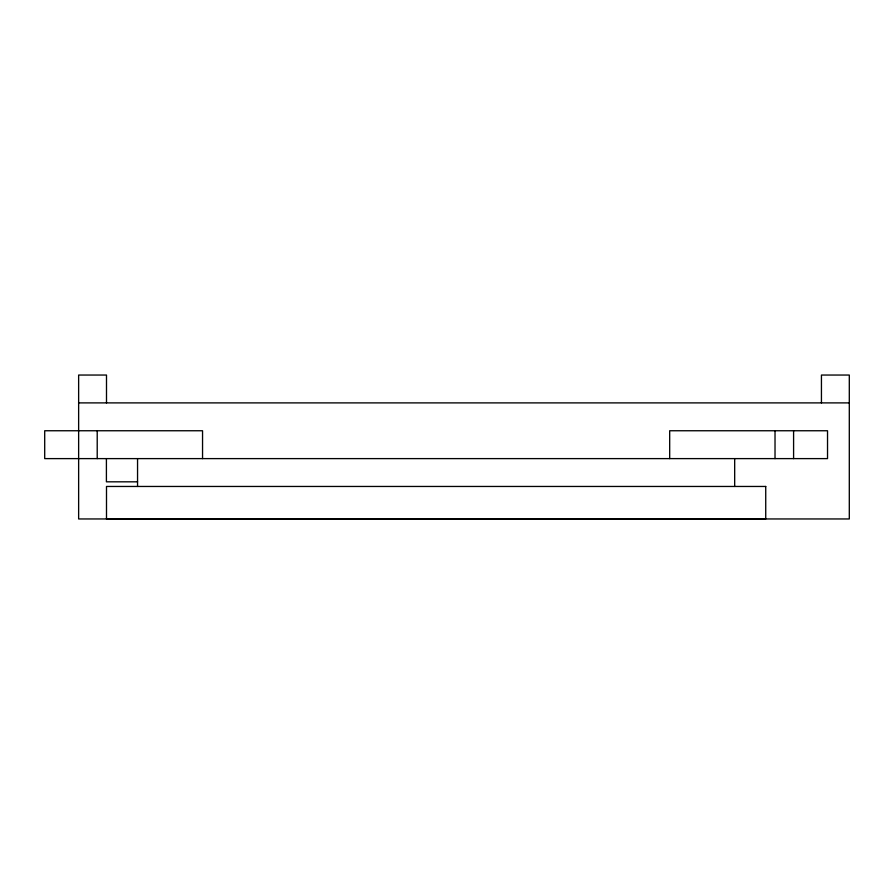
<?xml version="1.0" encoding="UTF-8"?>
<svg xmlns="http://www.w3.org/2000/svg" width="894" height="894" viewBox="0 0 894 894"><rect width="100%" height="100%" fill="white"/><g stroke="black" fill="none" stroke-linecap="round" stroke-linejoin="round"><path stroke-width="1.34" d="M78.638 402.892L849.3 402.892M137.553 481.821L106.408 481.821L106.408 458.611M821.441 402.892L821.441 375.044L849.3 375.044L849.3 518.956L78.638 518.956L78.638 375.044L106.498 375.044L106.498 402.892M793.593 430.752L793.593 458.611M775.02 430.752L775.02 458.611M734.678 458.611L734.678 486.459M669.684 458.611L669.684 430.752L827.531 430.752L827.531 458.611L44.7 458.611L44.7 430.752L202.547 430.752L202.547 458.611M137.553 458.611L137.553 486.459M97.211 430.752L97.211 458.611M765.733 486.459L106.498 486.459L106.498 518.956L765.733 518.956L765.733 486.459"/></g></svg>
